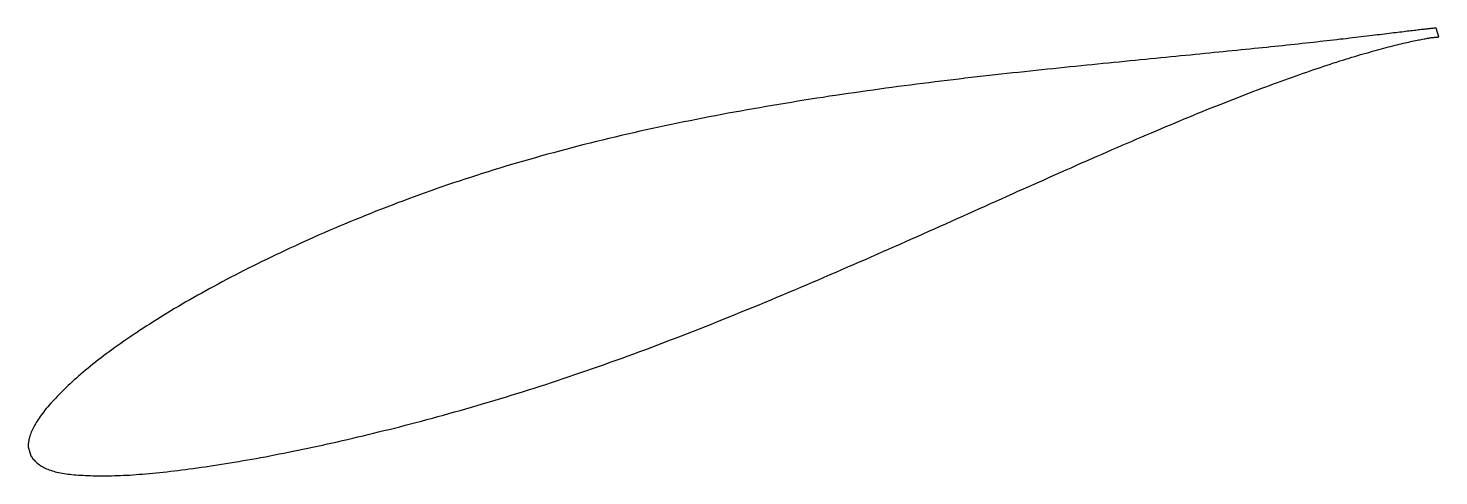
# Model space of a CAD drawing. Header units: metres. Extents: x -45 to 91, y -15 to 28.
import ezdxf

# ---------------------------------------------------------------- set-up
doc = ezdxf.new("R2010")
doc.units = ezdxf.units.M

msp = doc.modelspace()

# ---------------------------------------------------------------- linework, layer by layer
msp.add_lwpolyline([(90.26, 27.51), (90.26, 27.51), (90.25, 27.51), (90.24, 27.51), (90.22, 27.51), (90.19, 27.51), (90.16, 27.51), (90.13, 27.5), (90.09, 27.5), (90.04, 27.5), (89.99, 27.49), (89.93, 27.49), (89.87, 27.48), (89.8, 27.47), (89.73, 27.47), (89.65, 27.46), (89.56, 27.45), (89.48, 27.44), (89.38, 27.43), (89.28, 27.42), (89.18, 27.41), (89.07, 27.39), (88.95, 27.38), (88.83, 27.37), (88.7, 27.35), (88.57, 27.34), (88.43, 27.32), (88.29, 27.3), (88.15, 27.29), (87.99, 27.27), (87.84, 27.25), (87.67, 27.23), (87.5, 27.21), (87.33, 27.19), (87.15, 27.16), (86.97, 27.14), (86.78, 27.12), (86.59, 27.1), (86.39, 27.07), (86.18, 27.05), (85.97, 27.02), (85.76, 26.99), (85.54, 26.97), (85.32, 26.94), (85.09, 26.91), (84.85, 26.88), (84.61, 26.86), (84.37, 26.83), (84.12, 26.8), (83.86, 26.77), (83.61, 26.73), (83.34, 26.7), (83.07, 26.67), (82.8, 26.64), (82.52, 26.61), (82.23, 26.57), (81.95, 26.54), (81.65, 26.5), (81.35, 26.47), (81.05, 26.44), (80.74, 26.4), (80.43, 26.37), (80.11, 26.33), (79.79, 26.29), (79.46, 26.26), (79.13, 26.22), (78.8, 26.18), (78.46, 26.14), (78.11, 26.11), (77.76, 26.07), (77.41, 26.03), (77.05, 25.99), (76.69, 25.95), (76.32, 25.91), (75.95, 25.87), (75.57, 25.83), (75.19, 25.79), (74.8, 25.75), (74.41, 25.71), (74.02, 25.67), (73.62, 25.63), (73.22, 25.59), (72.81, 25.55), (72.4, 25.5), (71.99, 25.46), (71.57, 25.42), (71.15, 25.38), (70.72, 25.33), (70.29, 25.29), (69.85, 25.25), (69.42, 25.2), (68.97, 25.16), (68.53, 25.11), (68.08, 25.07), (67.62, 25.02), (67.17, 24.98), (66.7, 24.93), (66.24, 24.89), (65.77, 24.84), (65.3, 24.79), (64.82, 24.75), (64.34, 24.7), (63.86, 24.65), (63.37, 24.61), (62.89, 24.56), (62.39, 24.51), (61.9, 24.46), (61.4, 24.41), (60.89, 24.36), (60.39, 24.31), (59.88, 24.26), (59.37, 24.21), (58.85, 24.16), (58.33, 24.11), (57.81, 24.06), (57.29, 24), (56.76, 23.95), (56.23, 23.9), (55.7, 23.84), (55.16, 23.79), (54.63, 23.73), (54.09, 23.68), (53.54, 23.62), (53, 23.56), (52.45, 23.51), (51.9, 23.45), (51.35, 23.39), (50.79, 23.33), (50.23, 23.27), (49.67, 23.21), (49.11, 23.15), (48.55, 23.09), (47.98, 23.02), (47.41, 22.96), (46.84, 22.89), (46.27, 22.83), (45.7, 22.76), (45.12, 22.7), (44.54, 22.63), (43.96, 22.56), (43.38, 22.49), (42.8, 22.42), (42.22, 22.35), (41.63, 22.27), (41.04, 22.2), (40.45, 22.12), (39.86, 22.05), (39.27, 21.97), (38.68, 21.9), (38.09, 21.82), (37.49, 21.74), (36.89, 21.66), (36.3, 21.57), (35.7, 21.49), (35.1, 21.41), (34.5, 21.32), (33.9, 21.23), (33.3, 21.14), (32.69, 21.06), (32.09, 20.97), (31.49, 20.87), (30.88, 20.78), (30.28, 20.69), (29.67, 20.59), (29.07, 20.49), (28.46, 20.39), (27.85, 20.29), (27.25, 20.19), (26.64, 20.09), (26.03, 19.99), (25.42, 19.88), (24.82, 19.78), (24.21, 19.67), (23.6, 19.56), (22.99, 19.45), (22.39, 19.34), (21.78, 19.22), (21.17, 19.11), (20.57, 18.99), (19.96, 18.87), (19.35, 18.75), (18.75, 18.63), (18.14, 18.51), (17.54, 18.39), (16.94, 18.26), (16.33, 18.13), (15.73, 18), (15.13, 17.87), (14.53, 17.74), (13.93, 17.61), (13.33, 17.47), (12.73, 17.34), (12.14, 17.2), (11.54, 17.06), (10.95, 16.92), (10.35, 16.77), (9.76, 16.63), (9.17, 16.48), (8.58, 16.33), (7.99, 16.18), (7.4, 16.03), (6.82, 15.88), (6.23, 15.72), (5.65, 15.56), (5.07, 15.41), (4.49, 15.25), (3.92, 15.08), (3.34, 14.92), (2.77, 14.75), (2.2, 14.59), (1.63, 14.42), (1.06, 14.25), (0.49, 14.08), (-0.07, 13.9), (-0.63, 13.73), (-1.19, 13.55), (-1.75, 13.37), (-2.31, 13.19), (-2.86, 13.01), (-3.41, 12.83), (-3.96, 12.65), (-4.51, 12.46), (-5.05, 12.27), (-5.59, 12.08), (-6.13, 11.89), (-6.67, 11.7), (-7.2, 11.51), (-7.73, 11.32), (-8.26, 11.12), (-8.79, 10.92), (-9.31, 10.73), (-9.83, 10.53), (-10.35, 10.33), (-10.86, 10.13), (-11.38, 9.93), (-11.88, 9.72), (-12.39, 9.52), (-12.9, 9.32), (-13.4, 9.11), (-13.89, 8.91), (-14.39, 8.7), (-14.88, 8.49), (-15.37, 8.28), (-15.86, 8.08), (-16.34, 7.87), (-16.82, 7.66), (-17.29, 7.45), (-17.77, 7.24), (-18.24, 7.03), (-18.7, 6.81), (-19.17, 6.6), (-19.63, 6.39), (-20.09, 6.18), (-20.54, 5.96), (-20.99, 5.75), (-21.43, 5.53), (-21.88, 5.32), (-22.32, 5.11), (-22.75, 4.89), (-23.18, 4.68), (-23.61, 4.46), (-24.04, 4.25), (-24.46, 4.03), (-24.88, 3.81), (-25.29, 3.6), (-25.7, 3.38), (-26.11, 3.17), (-26.51, 2.95), (-26.91, 2.73), (-27.3, 2.52), (-27.69, 2.3), (-28.08, 2.09), (-28.46, 1.87), (-28.84, 1.66), (-29.22, 1.44), (-29.59, 1.23), (-29.96, 1.02), (-30.32, 0.8), (-30.68, 0.59), (-31.03, 0.38), (-31.38, 0.16), (-31.73, -0.05), (-32.07, -0.26), (-32.41, -0.47), (-32.74, -0.68), (-33.07, -0.89), (-33.4, -1.1), (-33.72, -1.31), (-34.04, -1.52), (-34.35, -1.72), (-34.66, -1.93), (-34.96, -2.14), (-35.26, -2.34), (-35.56, -2.54), (-35.85, -2.75), (-36.13, -2.95), (-36.42, -3.15), (-36.69, -3.35), (-36.97, -3.55), (-37.23, -3.75), (-37.5, -3.95), (-37.76, -4.15), (-38.01, -4.34), (-38.26, -4.54), (-38.51, -4.73), (-38.75, -4.93), (-38.98, -5.12), (-39.21, -5.31), (-39.44, -5.5), (-39.66, -5.69), (-39.88, -5.88), (-40.09, -6.07), (-40.3, -6.25), (-40.5, -6.44), (-40.7, -6.62), (-40.89, -6.8), (-41.08, -6.98), (-41.27, -7.16), (-41.44, -7.34), (-41.62, -7.51), (-41.79, -7.69), (-41.95, -7.86), (-42.11, -8.03), (-42.27, -8.2), (-42.42, -8.36), (-42.57, -8.52), (-42.71, -8.69), (-42.85, -8.85), (-42.98, -9.01), (-43.11, -9.16), (-43.23, -9.32), (-43.35, -9.47), (-43.46, -9.62), (-43.57, -9.77), (-43.67, -9.91), (-43.77, -10.06), (-43.86, -10.2), (-43.95, -10.34), (-44.03, -10.48), (-44.11, -10.62), (-44.18, -10.75), (-44.25, -10.88), (-44.32, -11.02), (-44.37, -11.15), (-44.43, -11.27), (-44.48, -11.4), (-44.52, -11.52), (-44.56, -11.64), (-44.59, -11.76), (-44.62, -11.87), (-44.65, -11.98), (-44.67, -12.09), (-44.69, -12.19), (-44.7, -12.29), (-44.71, -12.38), (-44.71, -12.47), (-44.72, -12.54), (-44.72, -12.61), (-44.72, -12.66), (-44.71, -12.69), (-44.46, -13.55), (-44.45, -13.56), (-44.44, -13.57), (-44.42, -13.6), (-44.38, -13.65), (-44.34, -13.71), (-44.29, -13.78), (-44.23, -13.85), (-44.16, -13.93), (-44.09, -14.01), (-44.01, -14.09), (-43.93, -14.17), (-43.84, -14.25), (-43.75, -14.32), (-43.65, -14.39), (-43.55, -14.46), (-43.45, -14.53), (-43.33, -14.6), (-43.22, -14.66), (-43.1, -14.72), (-42.97, -14.78), (-42.84, -14.83), (-42.7, -14.88), (-42.56, -14.93), (-42.42, -14.98), (-42.27, -15.02), (-42.12, -15.06), (-41.96, -15.1), (-41.79, -15.14), (-41.63, -15.17), (-41.45, -15.21), (-41.27, -15.24), (-41.09, -15.26), (-40.9, -15.29), (-40.71, -15.31), (-40.52, -15.33), (-40.31, -15.35), (-40.11, -15.37), (-39.9, -15.39), (-39.68, -15.4), (-39.46, -15.41), (-39.23, -15.42), (-39, -15.43), (-38.77, -15.44), (-38.53, -15.45), (-38.29, -15.45), (-38.04, -15.46), (-37.78, -15.46), (-37.52, -15.46), (-37.26, -15.46), (-36.99, -15.45), (-36.72, -15.45), (-36.44, -15.44), (-36.16, -15.43), (-35.88, -15.42), (-35.59, -15.41), (-35.29, -15.39), (-34.99, -15.38), (-34.69, -15.36), (-34.38, -15.34), (-34.07, -15.31), (-33.76, -15.29), (-33.44, -15.26), (-33.11, -15.23), (-32.78, -15.2), (-32.45, -15.17), (-32.11, -15.14), (-31.77, -15.1), (-31.43, -15.06), (-31.08, -15.02), (-30.72, -14.98), (-30.37, -14.94), (-30.01, -14.89), (-29.64, -14.85), (-29.27, -14.8), (-28.9, -14.75), (-28.52, -14.7), (-28.14, -14.64), (-27.75, -14.59), (-27.37, -14.53), (-26.97, -14.47), (-26.58, -14.41), (-26.18, -14.34), (-25.77, -14.28), (-25.37, -14.21), (-24.96, -14.15), (-24.54, -14.08), (-24.12, -14), (-23.7, -13.93), (-23.28, -13.85), (-22.85, -13.78), (-22.42, -13.7), (-21.98, -13.62), (-21.54, -13.53), (-21.1, -13.45), (-20.65, -13.36), (-20.21, -13.27), (-19.75, -13.18), (-19.3, -13.09), (-18.84, -13), (-18.38, -12.9), (-17.92, -12.81), (-17.45, -12.71), (-16.98, -12.61), (-16.51, -12.5), (-16.03, -12.4), (-15.55, -12.29), (-15.07, -12.18), (-14.59, -12.07), (-14.1, -11.96), (-13.61, -11.85), (-13.12, -11.73), (-12.62, -11.61), (-12.12, -11.49), (-11.62, -11.37), (-11.12, -11.25), (-10.62, -11.12), (-10.11, -11), (-9.6, -10.87), (-9.09, -10.74), (-8.57, -10.6), (-8.06, -10.47), (-7.54, -10.33), (-7.02, -10.2), (-6.49, -10.06), (-5.97, -9.91), (-5.44, -9.77), (-4.91, -9.63), (-4.38, -9.48), (-3.85, -9.33), (-3.31, -9.18), (-2.77, -9.03), (-2.23, -8.87), (-1.69, -8.71), (-1.15, -8.56), (-0.61, -8.39), (-0.06, -8.23), (0.48, -8.07), (1.03, -7.9), (1.58, -7.73), (2.13, -7.56), (2.68, -7.39), (3.24, -7.21), (3.79, -7.04), (4.35, -6.86), (4.9, -6.68), (5.46, -6.5), (6.02, -6.31), (6.58, -6.12), (7.14, -5.93), (7.7, -5.74), (8.26, -5.55), (8.83, -5.36), (9.39, -5.16), (9.96, -4.96), (10.52, -4.76), (11.09, -4.56), (11.66, -4.36), (12.22, -4.15), (12.79, -3.95), (13.36, -3.74), (13.93, -3.53), (14.5, -3.32), (15.07, -3.1), (15.64, -2.89), (16.21, -2.67), (16.78, -2.45), (17.35, -2.23), (17.92, -2.01), (18.5, -1.79), (19.07, -1.57), (19.64, -1.34), (20.21, -1.12), (20.78, -0.89), (21.36, -0.66), (21.93, -0.43), (22.5, -0.2), (23.07, 0.03), (23.64, 0.27), (24.21, 0.5), (24.78, 0.74), (25.35, 0.97), (25.93, 1.21), (26.5, 1.45), (27.07, 1.68), (27.63, 1.92), (28.2, 2.16), (28.77, 2.4), (29.34, 2.64), (29.91, 2.88), (30.47, 3.13), (31.04, 3.37), (31.6, 3.61), (32.17, 3.86), (32.73, 4.1), (33.3, 4.34), (33.86, 4.59), (34.42, 4.83), (34.98, 5.08), (35.54, 5.32), (36.1, 5.57), (36.66, 5.81), (37.21, 6.06), (37.77, 6.3), (38.32, 6.55), (38.88, 6.79), (39.43, 7.04), (39.98, 7.28), (40.53, 7.52), (41.08, 7.77), (41.63, 8.01), (42.17, 8.26), (42.72, 8.5), (43.26, 8.74), (43.8, 8.99), (44.34, 9.23), (44.88, 9.47), (45.42, 9.71), (45.95, 9.95), (46.49, 10.19), (47.02, 10.43), (47.55, 10.67), (48.08, 10.91), (48.6, 11.14), (49.13, 11.38), (49.65, 11.61), (50.17, 11.85), (50.69, 12.08), (51.21, 12.31), (51.73, 12.54), (52.24, 12.77), (52.75, 13), (53.26, 13.23), (53.77, 13.45), (54.27, 13.68), (54.78, 13.9), (55.28, 14.12), (55.78, 14.35), (56.27, 14.57), (56.77, 14.78), (57.26, 15), (57.75, 15.22), (58.24, 15.43), (58.72, 15.64), (59.2, 15.85), (59.68, 16.06), (60.16, 16.27), (60.63, 16.47), (61.11, 16.68), (61.58, 16.88), (62.04, 17.08), (62.51, 17.28), (62.97, 17.48), (63.43, 17.67), (63.88, 17.86), (64.34, 18.06), (64.79, 18.24), (65.24, 18.43), (65.68, 18.62), (66.12, 18.8), (66.56, 18.98), (67, 19.16), (67.43, 19.34), (67.86, 19.51), (68.29, 19.69), (68.71, 19.86), (69.13, 20.03), (69.55, 20.19), (69.96, 20.36), (70.37, 20.52), (70.78, 20.68), (71.18, 20.84), (71.58, 20.99), (71.98, 21.15), (72.38, 21.3), (72.77, 21.45), (73.15, 21.6), (73.54, 21.74), (73.92, 21.88), (74.29, 22.02), (74.67, 22.16), (75.04, 22.3), (75.4, 22.43), (75.76, 22.56), (76.12, 22.69), (76.48, 22.82), (76.83, 22.94), (77.18, 23.07), (77.52, 23.19), (77.86, 23.3), (78.19, 23.42), (78.53, 23.53), (78.85, 23.64), (79.18, 23.75), (79.5, 23.86), (79.81, 23.96), (80.12, 24.07), (80.43, 24.17), (80.74, 24.26), (81.04, 24.36), (81.33, 24.45), (81.62, 24.54), (81.91, 24.63), (82.19, 24.72), (82.47, 24.8), (82.74, 24.89), (83.01, 24.97), (83.28, 25.04), (83.54, 25.12), (83.8, 25.19), (84.05, 25.27), (84.3, 25.33), (84.54, 25.4), (84.78, 25.47), (85.01, 25.53), (85.24, 25.59), (85.47, 25.65), (85.69, 25.71), (85.9, 25.76), (86.11, 25.82), (86.32, 25.87), (86.52, 25.92), (86.72, 25.97), (86.91, 26.01), (87.1, 26.06), (87.28, 26.1), (87.46, 26.14), (87.63, 26.18), (87.8, 26.22), (87.97, 26.25), (88.13, 26.29), (88.28, 26.32), (88.43, 26.35), (88.57, 26.38), (88.71, 26.4), (88.84, 26.43), (88.97, 26.45), (89.1, 26.48), (89.22, 26.5), (89.33, 26.52), (89.44, 26.54), (89.54, 26.55), (89.64, 26.57), (89.73, 26.58), (89.82, 26.6), (89.91, 26.61), (89.98, 26.62), (90.06, 26.63), (90.12, 26.64), (90.19, 26.64), (90.24, 26.65), (90.29, 26.65), (90.34, 26.66), (90.38, 26.66), (90.42, 26.66), (90.45, 26.67), (90.47, 26.67), (90.49, 26.67), (90.51, 26.67), (90.51, 26.67), (90.52, 26.67)], close=True)

doc.saveas('drawing.dxf')
